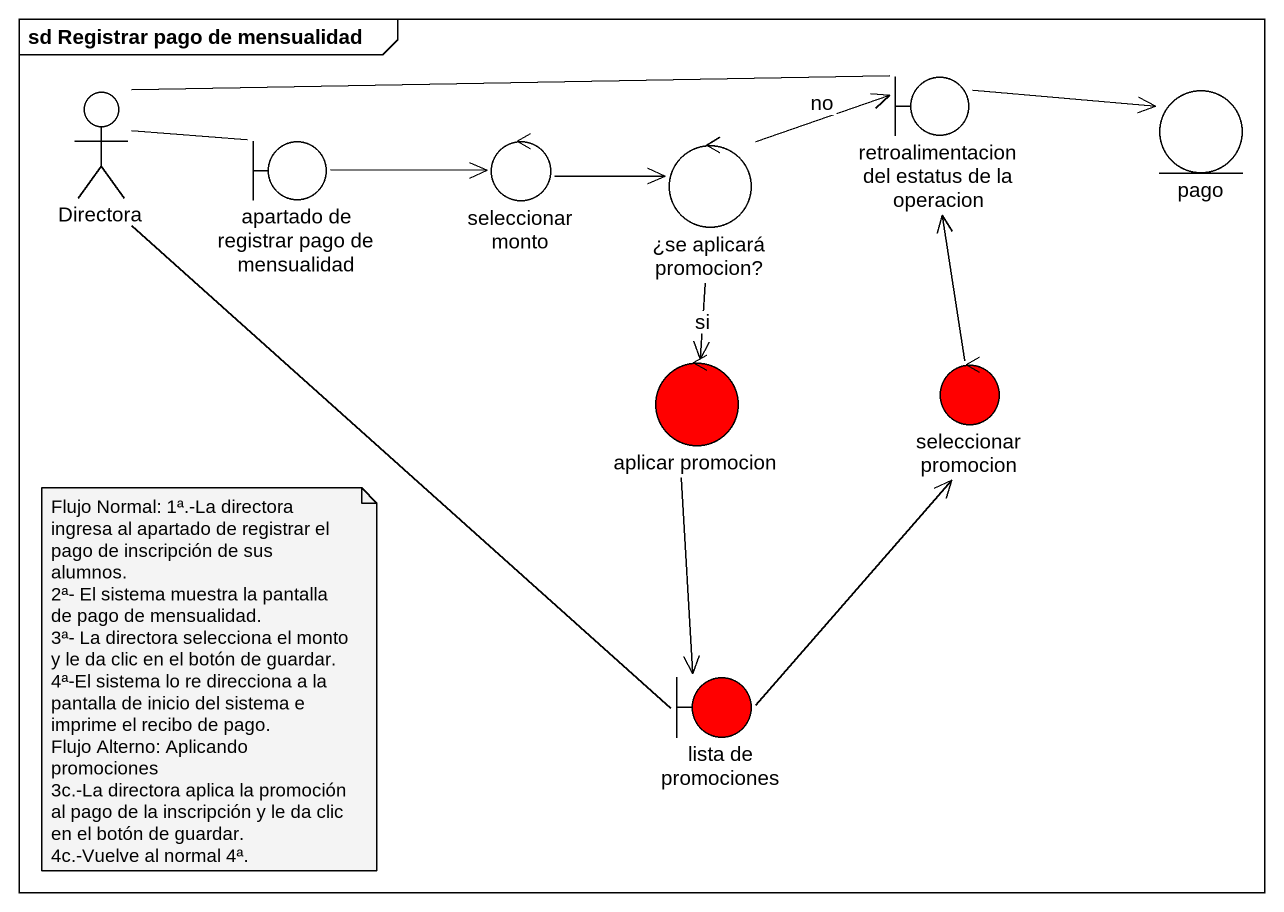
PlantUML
@startuml
mainframe sd Registrar pago de mensualidad
actor Directora
boundary "apartado de registrar pago de mensualidad" as apartado_de_registrar_pago
control "seleccionar monto" as seleccionar_monto
control "¿se aplicará promocion?" as se_aplicará_promocion
boundary "retroalimentacion del estatus de la operacion" as retroalimentacion_del
entity pago
control "aplicar promocion" as aplicar_promocion #FF0000
control "seleccionar promocion" as seleccionar_promocion #FF0000
boundary "lista de promociones" as lista_de_promociones #FF0000
Directora -right- apartado_de_registrar_pago
apartado_de_registrar_pago -right-> seleccionar_monto
seleccionar_monto -right-> se_aplicará_promocion
se_aplicará_promocion -right-> retroalimentacion_del : no
se_aplicará_promocion --> aplicar_promocion : si
retroalimentacion_del -left- Directora
retroalimentacion_del -right-> pago
aplicar_promocion --> lista_de_promociones
seleccionar_promocion -up-> retroalimentacion_del
lista_de_promociones -up- Directora
lista_de_promociones -up-> seleccionar_promocion
note as N1
  Flujo Normal: 1ª.-La directora ingresa al apartado de registrar el pago de inscripción de sus alumnos.
  2ª- El sistema muestra la pantalla de pago de mensualidad.
  3ª- La directora selecciona el monto y le da clic en el botón de guardar.
  4ª-El sistema lo re direcciona a la pantalla de inicio del sistema e imprime el recibo de pago.
  Flujo Alterno: Aplicando promociones
  3c.-La directora aplica la promoción al pago de la inscripción y le da clic en el botón de guardar.
  4c.-Vuelve al normal 4ª.
end note
@enduml
